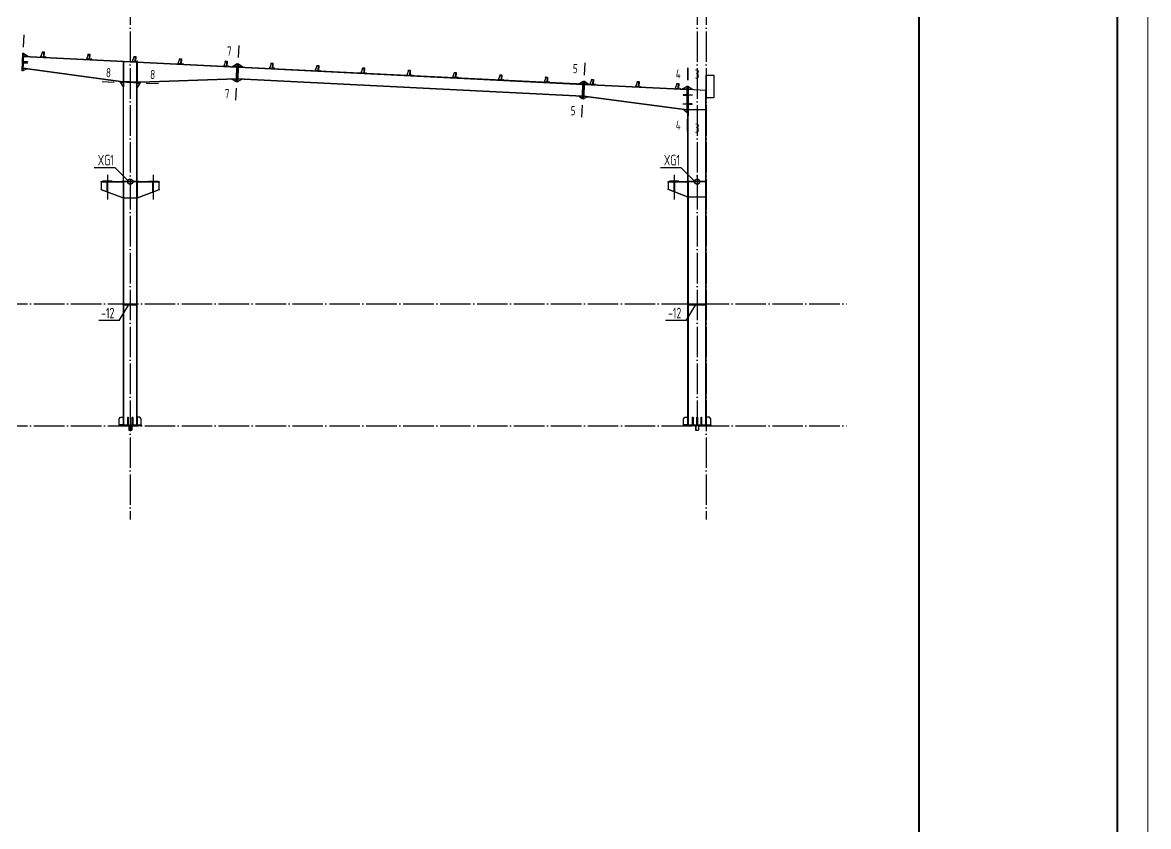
# Model space of a CAD drawing. Extents: x 447413 to 2975780, y -1432727 to 1301644.
# Drawn here: x 2335759 to 2372662, y -1131706 to -1105351 of the extents above; entities that cross this region are included whole.
import ezdxf
from ezdxf.enums import TextEntityAlignment as Align

# ---------------------------------------------------------------- set-up
doc = ezdxf.new("R2010")
doc.units = 0
doc.header["$LTSCALE"] = 1000
doc.header["$MEASUREMENT"] = 0
doc.linetypes.add('ACAD_ISO04W100', pattern=[30.5, 24, -3, 0.5, -3])
doc.linetypes.add('DOTE', pattern=[2.42, 2, -0.2, 0.02, -0.2])
for name, color, linetype in [('10', 7, 'Continuous'), ('116', 1, 'Continuous'), ('14', 2, 'Continuous'), ('DOTE', 1, 'Continuous'), ('TDB_中实线', 7, 'Continuous'), ('TDB_中心线', 1, 'ACAD_ISO04W100'), ('THIN', 7, 'Continuous'), ('XG', 5, 'Continuous'), ('图框', 253, 'Continuous'), ('柱子', 3, 'Continuous'), ('钢板标注', 253, 'Continuous')]:
    doc.layers.add(name, color=color, linetype=linetype)
doc.layers.add('檩条', color=7, linetype='Continuous', lineweight=18)
doc.styles.add('PkpmHz', font='Pkpmeng', dxfattribs={"width": 0.6, "bigfont": 'hztxt'})
doc.styles.add('TSSD_Label', font='Tssdeng.shx', dxfattribs={"width": 0.7, "bigfont": 'hztxt.shx'})

# ---------------------------------------------------------------- blocks, each defined once
blk = doc.blocks.new('A$C3FEA3028')
at = {"layer": 'DOTE', "linetype": 'DOTE', "ltscale": 2}
blk.add_line((63, 169), (63, 0), dxfattribs=at)
at = {"layer": 'TDB_中实线'}
for p, q in [((5, 154), (-45, 0)), ((55, 154), (5, 154)), ((55, 160), (55, 0)), ((61, 26), (56, 26)), ((61, 0), (-45, 0))]:
    blk.add_line(p, q, dxfattribs=at)
at = {"layer": 'TDB_中实线', "const_width": 3.75}
for points in [[(64, 127), (53, 127)], [(64, 63), (53, 63)]]:
    blk.add_lwpolyline(points, dxfattribs=at)
at = {"layer": 'TDB_中实线'}
blk.add_lwpolyline([(61, 26), (55, 26), (55, 160), (61, 160)], close=True, dxfattribs=at)
at = {"layer": 'TDB_中心线', "ltscale": 20}
for p, q in [((67, 127), (51, 127)), ((67, 63), (51, 63))]:
    blk.add_line(p, q, dxfattribs=at)
at = {"layer": '檩条'}
blk.add_lwpolyline([(3, 164), (61, 164), (61, 0), (116, 0), (128, 23), (124, 25), (113, 4), (64, 4), (64, 169), (0, 169), (-12, 146), (-8, 144), (3, 164)], dxfattribs=at)
blk = doc.blocks.new('A$C6B0021A6')
at = {"layer": '图框', "color": 2, "const_width": 40, "elevation": -84000}
blk.add_lwpolyline([(20, 84120), (118920, 84120), (118920, 20), (20, 20)], close=True, dxfattribs=at)
at = {"layer": '图框', "color": 153, "const_width": 58, "elevation": -84000}
for points in [[(111420, 1020), (2520, 1020), (2520, 83120), (111420, 83120)], [(111420, 83120), (117920, 83120), (117920, 1020), (111420, 1020)]]:
    blk.add_lwpolyline(points, close=True, dxfattribs=at)

msp = doc.modelspace()

# ---------------------------------------------------------------- linework, layer by layer
at = {"layer": '10'}
for p, q in [((2335803.9, -1105758.8, -84000), (2335783.9, -1106158.3, -84000)), ((2342844.3, -1106101, -84000), (2342824.3, -1106500.5, -84000)), ((2354183.9, -1106678, -84000), (2354163.9, -1107077.5, -84000)), ((2357549.4, -1106838.5, -84000), (2357549.4, -1107238.5, -84000)), ((2357569.4, -1106838.5, -84000), (2357569.4, -1107238.5, -84000)), ((2338364.8, -1107287.3, -84000), (2338764.5, -1107303.7, -84000)), ((2340213.7, -1107363, -84000), (2339814, -1107346.6, -84000)), ((2342754.4, -1107899.8, -84000), (2342774.3, -1107500.3, -84000)), ((2354094.9, -1108456.8, -84000), (2354114.9, -1108057.3, -84000)), ((2357549.4, -1108913.5, -84000), (2357549.4, -1108513.5, -84000)), ((2357569.4, -1109013.5, -84000), (2357569.4, -1108613.5, -84000))]:
    msp.add_line(p, q, dxfattribs=at)
at = {"layer": '116'}
for p, q in [((2339239.4, -1118568.2, -84000), (2339239.4, -1118718.2, -84000)), ((2339239.4, -1118718.2, -84000), (2339339.4, -1118718.2, -84000)), ((2339247.9, -1118568.2, -84000), (2339247.9, -1118718.2, -84000)), ((2339330.9, -1118568.2, -84000), (2339330.9, -1118718.2, -84000)), ((2339339.4, -1118568.2, -84000), (2339339.4, -1118718.2, -84000)), ((2357819.4, -1118568.2, -84000), (2357819.4, -1118718.2, -84000)), ((2357819.4, -1118718.2, -84000), (2357919.4, -1118718.2, -84000)), ((2357827.9, -1118568.2, -84000), (2357827.9, -1118718.2, -84000)), ((2357910.9, -1118568.2, -84000), (2357910.9, -1118718.2, -84000)), ((2357919.4, -1118568.2, -84000), (2357919.4, -1118718.2, -84000))]:
    msp.add_line(p, q, dxfattribs=at)
at = {"layer": '14'}
for p, q in [((2335773.9, -1106358.1, -84000), (2335744.9, -1106937.4, -84000)), ((2335744.9, -1106937.4, -84000), (2335773.9, -1106358.1, -84000)), ((2335753.9, -1106357.1, -84000), (2335773.9, -1106358.1, -84000)), ((2335793.9, -1106359.1, -84000), (2335764.9, -1106938.4, -84000)), ((2335773.9, -1106358.1, -84000), (2335793.9, -1106359.1, -84000)), ((2335778.5, -1106666.7, -84000), (2335778, -1106676.7, -84000)), ((2335778, -1106676.7, -84000), (2335922.8, -1106683.9, -84000)), ((2335923.3, -1106673.9, -84000), (2335778.5, -1106666.7, -84000)), ((2335780.3, -1106630.7, -84000), (2335780.8, -1106620.8, -84000)), ((2335925.1, -1106638, -84000), (2335780.3, -1106630.7, -84000)), ((2335780.8, -1106620.8, -84000), (2335925.6, -1106628, -84000)), ((2335790.4, -1106429, -84000), (2335793.9, -1106359.1, -84000)), ((2335809.4, -1106450, -84000), (2335790.4, -1106429, -84000)), ((2335793.9, -1106359.1, -84000), (2335929.2, -1106456, -84000)), ((2335929.2, -1106456, -84000), (2335809.4, -1106450, -84000)), ((2335922.8, -1106683.9, -84000), (2335923.3, -1106673.9, -84000)), ((2335925.6, -1106628, -84000), (2335925.1, -1106638, -84000)), ((2339064.4, -1107275.9, -84000), (2339064.4, -1106624.9, -84000)), ((2339064.4, -1106624.9, -84000), (2339074.4, -1106625.4, -84000)), ((2339074.4, -1106625.4, -84000), (2339074.4, -1107276.3, -84000)), ((2339504.4, -1107293.9, -84000), (2339504.4, -1106646.9, -84000)), ((2339504.4, -1106646.9, -84000), (2339514.4, -1106647.4, -84000)), ((2339514.4, -1106647.4, -84000), (2339514.4, -1107294.3, -84000)), ((2342639.6, -1106791.7, -84000), (2342794.4, -1106699.3, -84000)), ((2342764.4, -1107299.5, -84000), (2342794.4, -1106699.3, -84000)), ((2342814.4, -1106700.3, -84000), (2342784.3, -1107300.5, -84000)), ((2342784.3, -1107300.5, -84000), (2342814.4, -1106700.3, -84000)), ((2342794.4, -1106699.3, -84000), (2342790.4, -1106779.2, -84000)), ((2342794.4, -1106699.3, -84000), (2342814.4, -1106700.3, -84000)), ((2342834.3, -1106701.3, -84000), (2342804.3, -1107301.5, -84000)), ((2342814.4, -1106700.3, -84000), (2342834.3, -1106701.3, -84000)), ((2342830.3, -1106781.2, -84000), (2342834.3, -1106701.3, -84000)), ((2342834.3, -1106701.3, -84000), (2342979.2, -1106808.7, -84000)), ((2335764.9, -1106938.4, -84000), (2335744.9, -1106937.4, -84000)), ((2335908.1, -1106867.4, -84000), (2335764.9, -1106938.4, -84000)), ((2335764.9, -1106938.4, -84000), (2335768.4, -1106868.5, -84000)), ((2335768.4, -1106868.5, -84000), (2335789.2, -1106851.2, -84000)), ((2335789.2, -1106851.2, -84000), (2335908.1, -1106867.4, -84000)), ((2342769.4, -1106798.2, -84000), (2342639.6, -1106791.7, -84000)), ((2342790.4, -1106779.2, -84000), (2342769.4, -1106798.2, -84000)), ((2342849.3, -1106802.2, -84000), (2342830.3, -1106781.2, -84000)), ((2342979.2, -1106808.7, -84000), (2342849.3, -1106802.2, -84000)), ((2338964.3, -1107311.8, -84000), (2338965.1, -1107291.8, -84000)), ((2339614.2, -1107338.4, -84000), (2338964.3, -1107311.8, -84000)), ((2338965.1, -1107291.8, -84000), (2338965.9, -1107271.9, -84000)), ((2339615, -1107318.5, -84000), (2338965.1, -1107291.8, -84000)), ((2338965.1, -1107291.8, -84000), (2339615, -1107318.5, -84000)), ((2338965.9, -1107271.9, -84000), (2339615.8, -1107298.5, -84000)), ((2339064.4, -1107460.9, -84000), (2338969.5, -1107312, -84000)), ((2338969.5, -1107312, -84000), (2339044.4, -1107315.1, -84000)), ((2339044.4, -1107315.1, -84000), (2339064.4, -1107335.9, -84000)), ((2339074.4, -1107276.3, -84000), (2339064.4, -1107275.9, -84000)), ((2339064.4, -1107335.9, -84000), (2339064.4, -1107460.9, -84000)), ((2339514.4, -1107294.3, -84000), (2339504.4, -1107293.9, -84000)), ((2339514.4, -1107354.4, -84000), (2339534.4, -1107335.2, -84000)), ((2339609.3, -1107338.2, -84000), (2339514.4, -1107479.4, -84000)), ((2339514.4, -1107479.4, -84000), (2339514.4, -1107354.4, -84000)), ((2339534.4, -1107335.2, -84000), (2339609.3, -1107338.2, -84000)), ((2339615, -1107318.5, -84000), (2339614.2, -1107338.4, -84000)), ((2339615.8, -1107298.5, -84000), (2339615, -1107318.5, -84000)), ((2342619.5, -1107204, -84000), (2342749.4, -1107199.4, -84000)), ((2342764.4, -1107298.5, -84000), (2342619.5, -1107204, -84000)), ((2342749.4, -1107199.4, -84000), (2342768.4, -1107218.6, -84000)), ((2342768.4, -1107218.6, -84000), (2342764.4, -1107298.5, -84000)), ((2342784.3, -1107300.5, -84000), (2342764.4, -1107299.5, -84000)), ((2342804.3, -1107301.5, -84000), (2342784.3, -1107300.5, -84000)), ((2342959.2, -1107208.2, -84000), (2342804.4, -1107300.5, -84000)), ((2342804.4, -1107300.5, -84000), (2342808.4, -1107220.6, -84000)), ((2342808.4, -1107220.6, -84000), (2342829.3, -1107201.7, -84000)), ((2342829.3, -1107201.7, -84000), (2342959.2, -1107208.2, -84000)), ((2353994.6, -1107359.4, -84000), (2354133.9, -1107276.3, -84000)), ((2354109.4, -1107365.2, -84000), (2353994.6, -1107359.4, -84000)), ((2354104.9, -1107856.6, -84000), (2354133.9, -1107276.3, -84000)), ((2354130.4, -1107346.2, -84000), (2354109.4, -1107365.2, -84000)), ((2354153.9, -1107277.3, -84000), (2354124.9, -1107857.6, -84000)), ((2354124.9, -1107857.6, -84000), (2354153.9, -1107277.3, -84000)), ((2354133.9, -1107276.3, -84000), (2354130.4, -1107346.2, -84000)), ((2354133.9, -1107276.3, -84000), (2354153.9, -1107277.3, -84000)), ((2354173.9, -1107278.3, -84000), (2354144.9, -1107858.6, -84000)), ((2354153.9, -1107277.3, -84000), (2354173.9, -1107278.3, -84000)), ((2354170.4, -1107348.2, -84000), (2354173.9, -1107278.3, -84000)), ((2354189.4, -1107369.2, -84000), (2354170.4, -1107348.2, -84000)), ((2354173.9, -1107278.3, -84000), (2354304.2, -1107374.9, -84000)), ((2354304.2, -1107374.9, -84000), (2354189.4, -1107369.2, -84000)), ((2357394.6, -1107529.4, -84000), (2357539.4, -1107441.7, -84000)), ((2357539.4, -1108313.5, -84000), (2357539.4, -1107438.5, -84000)), ((2357539.4, -1107438.5, -84000), (2357559.4, -1107438.5, -84000)), ((2357539.4, -1107441.7, -84000), (2357539.4, -1107516.7, -84000)), ((2357559.4, -1108413.5, -84000), (2357559.4, -1107438.5, -84000)), ((2357559.4, -1107438.5, -84000), (2357579.4, -1107438.5, -84000)), ((2357559.4, -1107438.5, -84000), (2357559.4, -1108313.5, -84000)), ((2357579.4, -1107438.5, -84000), (2357579.4, -1108413.5, -84000)), ((2357579.4, -1107518.7, -84000), (2357579.4, -1107443.7, -84000)), ((2357579.4, -1107443.7, -84000), (2357724.2, -1107545.9, -84000)), ((2354105, -1107855.6, -84000), (2353974.6, -1107758.9, -84000)), ((2353974.6, -1107758.9, -84000), (2354089.5, -1107764.7, -84000)), ((2354089.5, -1107764.7, -84000), (2354108.4, -1107785.6, -84000)), ((2354108.4, -1107785.6, -84000), (2354105, -1107855.6, -84000)), ((2354283.2, -1107785.3, -84000), (2354144.9, -1107857.6, -84000)), ((2354144.9, -1107857.6, -84000), (2354148.4, -1107787.7, -84000)), ((2354148.4, -1107787.7, -84000), (2354169.2, -1107770.3, -84000)), ((2354169.2, -1107770.3, -84000), (2354283.2, -1107785.3, -84000)), ((2357519.4, -1107535.7, -84000), (2357394.6, -1107529.4, -84000)), ((2357539.4, -1107723.7, -84000), (2357409.4, -1107723.7, -84000)), ((2357409.4, -1107723.7, -84000), (2357409.4, -1107733.7, -84000)), ((2357409.4, -1107733.7, -84000), (2357539.4, -1107733.7, -84000)), ((2357539.4, -1107516.7, -84000), (2357519.4, -1107535.7, -84000)), ((2357539.4, -1107733.7, -84000), (2357539.4, -1107723.7, -84000)), ((2357599.4, -1107539.7, -84000), (2357579.4, -1107518.7, -84000)), ((2357579.4, -1107538.7, -84000), (2358169.4, -1107568.2, -84000)), ((2357579.4, -1107550.7, -84000), (2357579.4, -1107538.7, -84000)), ((2358169.4, -1107580.2, -84000), (2357579.4, -1107550.7, -84000)), ((2357579.4, -1107723.7, -84000), (2357709.4, -1107723.7, -84000)), ((2357579.4, -1107733.7, -84000), (2357579.4, -1107723.7, -84000)), ((2357709.4, -1107733.7, -84000), (2357579.4, -1107733.7, -84000)), ((2357724.2, -1107545.9, -84000), (2357599.4, -1107539.7, -84000)), ((2357709.4, -1107723.7, -84000), (2357709.4, -1107733.7, -84000)), ((2358169.4, -1107568.2, -84000), (2358169.4, -1107580.2, -84000)), ((2354124.9, -1107857.6, -84000), (2354104.9, -1107856.6, -84000)), ((2354144.9, -1107858.6, -84000), (2354124.9, -1107857.6, -84000)), ((2357409.4, -1108026.4, -84000), (2357409.4, -1108016.4, -84000)), ((2357409.4, -1108016.4, -84000), (2357539.4, -1108016.4, -84000)), ((2357539.4, -1108026.4, -84000), (2357409.4, -1108026.4, -84000)), ((2357539.4, -1108016.4, -84000), (2357539.4, -1108026.4, -84000)), ((2357709.4, -1108016.4, -84000), (2357579.4, -1108016.4, -84000)), ((2357579.4, -1108016.4, -84000), (2357579.4, -1108026.4, -84000)), ((2357579.4, -1108026.4, -84000), (2357709.4, -1108026.4, -84000)), ((2357709.4, -1108026.4, -84000), (2357709.4, -1108016.4, -84000)), ((2357539.4, -1108308.5, -84000), (2357395.6, -1108194.6, -84000)), ((2357395.6, -1108194.6, -84000), (2357519.5, -1108210.9, -84000)), ((2357519.5, -1108210.9, -84000), (2357539.4, -1108233.5, -84000)), ((2357539.4, -1108233.5, -84000), (2357539.4, -1108308.5, -84000)), ((2357559.4, -1108313.5, -84000), (2357539.4, -1108313.5, -84000)), ((2357579.4, -1108413.5, -84000), (2357559.4, -1108413.5, -84000)), ((2357579.4, -1108201.4, -84000), (2358159.4, -1108201.4, -84000)), ((2357579.4, -1108213.4, -84000), (2357579.4, -1108201.4, -84000)), ((2358159.4, -1108213.4, -84000), (2357579.4, -1108213.4, -84000)), ((2358159.4, -1108201.4, -84000), (2358159.4, -1108213.4, -84000)), ((2338339.4, -1110568.2, -84000), (2339064.4, -1110568.2, -84000)), ((2338339.4, -1110580.2, -84000), (2338339.4, -1110568.2, -84000)), ((2339064.4, -1110580.2, -84000), (2338339.4, -1110580.2, -84000)), ((2338339.4, -1110580.2, -84000), (2338339.4, -1110826.2, -84000)), ((2339064.4, -1110580.2, -84000), (2338339.4, -1110580.2, -84000)), ((2338694.4, -1110556.2, -84000), (2338384.4, -1110556.2, -84000)), ((2338384.4, -1110556.2, -84000), (2338384.4, -1110568.2, -84000)), ((2338384.4, -1110568.2, -84000), (2338694.4, -1110568.2, -84000)), ((2338533.9, -1110898.6, -84000), (2338533.9, -1110580.2, -84000)), ((2338533.9, -1110580.2, -84000), (2338544.9, -1110580.2, -84000)), ((2338544.9, -1110580.2, -84000), (2338544.9, -1110902.7, -84000)), ((2338694.4, -1110568.2, -84000), (2338694.4, -1110556.2, -84000)), ((2339064.4, -1110568.2, -84000), (2339064.4, -1110580.2, -84000)), ((2339064.4, -1111096.2, -84000), (2339064.4, -1110580.2, -84000)), ((2339076.4, -1110568.2, -84000), (2339502.4, -1110568.2, -84000)), ((2339076.4, -1110579.2, -84000), (2339076.4, -1110568.2, -84000)), ((2339502.4, -1110579.2, -84000), (2339076.4, -1110579.2, -84000)), ((2339502.4, -1110568.2, -84000), (2339502.4, -1110579.2, -84000)), ((2339514.4, -1110568.2, -84000), (2340239.4, -1110568.2, -84000)), ((2339514.4, -1110580.2, -84000), (2339514.4, -1110568.2, -84000)), ((2340239.4, -1110580.2, -84000), (2339514.4, -1110580.2, -84000)), ((2339514.4, -1110580.2, -84000), (2339514.4, -1111096.2, -84000)), ((2340239.4, -1110580.2, -84000), (2339514.4, -1110580.2, -84000)), ((2339884.4, -1110556.2, -84000), (2340194.4, -1110556.2, -84000)), ((2339884.4, -1110568.2, -84000), (2339884.4, -1110556.2, -84000)), ((2340194.4, -1110568.2, -84000), (2339884.4, -1110568.2, -84000)), ((2340033.9, -1110902.7, -84000), (2340033.9, -1110580.2, -84000)), ((2340033.9, -1110580.2, -84000), (2340044.9, -1110580.2, -84000)), ((2340044.9, -1110580.2, -84000), (2340044.9, -1110898.6, -84000)), ((2340194.4, -1110556.2, -84000), (2340194.4, -1110568.2, -84000)), ((2340239.4, -1110568.2, -84000), (2340239.4, -1110580.2, -84000)), ((2340239.4, -1110826.2, -84000), (2340239.4, -1110580.2, -84000)), ((2356919.4, -1110568.2, -84000), (2357569.4, -1110568.2, -84000)), ((2356919.4, -1110580.2, -84000), (2356919.4, -1110568.2, -84000)), ((2357569.4, -1110580.2, -84000), (2356919.4, -1110580.2, -84000)), ((2356919.4, -1110580.2, -84000), (2356919.4, -1110816.2, -84000)), ((2357569.4, -1110580.2, -84000), (2356919.4, -1110580.2, -84000)), ((2357274.4, -1110556.2, -84000), (2356964.4, -1110556.2, -84000)), ((2356964.4, -1110556.2, -84000), (2356964.4, -1110568.2, -84000)), ((2356964.4, -1110568.2, -84000), (2357274.4, -1110568.2, -84000)), ((2357113.9, -1110891, -84000), (2357113.9, -1110580.2, -84000)), ((2357113.9, -1110580.2, -84000), (2357124.9, -1110580.2, -84000)), ((2357124.9, -1110580.2, -84000), (2357124.9, -1110895.2, -84000)), ((2357274.4, -1110568.2, -84000), (2357274.4, -1110556.2, -84000)), ((2357569.4, -1110568.2, -84000), (2357569.4, -1110580.2, -84000)), ((2357569.4, -1111066.2, -84000), (2357569.4, -1110580.2, -84000)), ((2357581.4, -1110568.2, -84000), (2358157.4, -1110568.2, -84000)), ((2357581.4, -1110579.2, -84000), (2357581.4, -1110568.2, -84000)), ((2358157.4, -1110579.2, -84000), (2357581.4, -1110579.2, -84000)), ((2358157.4, -1110568.2, -84000), (2358157.4, -1110579.2, -84000)), ((2338339.4, -1110826.2, -84000), (2339064.4, -1111096.2, -84000)), ((2338339.4, -1110826.2, -84000), (2339064.4, -1111096.2, -84000)), ((2338339.4, -1110838.2, -84000), (2338339.4, -1110826.2, -84000)), ((2339064.4, -1111108.2, -84000), (2338339.4, -1110838.2, -84000)), ((2338544.9, -1110902.7, -84000), (2338533.9, -1110898.6, -84000)), ((2339064.4, -1111096.2, -84000), (2339064.4, -1111108.2, -84000)), ((2339076.4, -1111097.2, -84000), (2339502.4, -1111097.2, -84000)), ((2339076.4, -1111108.2, -84000), (2339076.4, -1111097.2, -84000)), ((2339502.4, -1111108.2, -84000), (2339076.4, -1111108.2, -84000)), ((2339502.4, -1111097.2, -84000), (2339502.4, -1111108.2, -84000)), ((2339514.4, -1111096.2, -84000), (2340239.4, -1110826.2, -84000)), ((2339514.4, -1111096.2, -84000), (2340239.4, -1110826.2, -84000)), ((2340239.4, -1110838.2, -84000), (2339514.4, -1111108.2, -84000)), ((2339514.4, -1111108.2, -84000), (2339514.4, -1111096.2, -84000)), ((2340044.9, -1110898.6, -84000), (2340033.9, -1110902.7, -84000)), ((2340239.4, -1110826.2, -84000), (2340239.4, -1110838.2, -84000)), ((2356919.4, -1110816.2, -84000), (2357569.4, -1111066.2, -84000)), ((2356919.4, -1110816.2, -84000), (2357569.4, -1111066.2, -84000)), ((2356919.4, -1110828.2, -84000), (2356919.4, -1110816.2, -84000)), ((2357569.4, -1111078.2, -84000), (2356919.4, -1110828.2, -84000)), ((2357124.9, -1110895.2, -84000), (2357113.9, -1110891, -84000)), ((2357569.4, -1111066.2, -84000), (2357569.4, -1111078.2, -84000)), ((2357581.4, -1111067.2, -84000), (2358157.4, -1111067.2, -84000)), ((2357581.4, -1111078.2, -84000), (2357581.4, -1111067.2, -84000)), ((2358157.4, -1111078.2, -84000), (2357581.4, -1111078.2, -84000)), ((2358157.4, -1111067.2, -84000), (2358157.4, -1111078.2, -84000)), ((2338929.4, -1118338.2, -84000), (2338974.4, -1118293.2, -84000)), ((2338929.4, -1118543.2, -84000), (2338929.4, -1118338.2, -84000)), ((2338974.4, -1118293.2, -84000), (2339064.4, -1118293.2, -84000)), ((2339064.4, -1118293.2, -84000), (2339064.4, -1118523.2, -84000)), ((2339064.4, -1118543.2, -84000), (2339064.4, -1118293.2, -84000)), ((2339064.4, -1118293.2, -84000), (2339074.4, -1118293.2, -84000)), ((2339074.4, -1118293.2, -84000), (2339074.4, -1118543.2, -84000)), ((2339207.7, -1118543.2, -84000), (2339207.7, -1118293.2, -84000)), ((2339207.7, -1118293.2, -84000), (2339223.7, -1118293.2, -84000)), ((2339223.7, -1118293.2, -84000), (2339223.7, -1118543.2, -84000)), ((2339355, -1118543.2, -84000), (2339355, -1118293.2, -84000)), ((2339355, -1118293.2, -84000), (2339371, -1118293.2, -84000)), ((2339371, -1118293.2, -84000), (2339371, -1118543.2, -84000)), ((2339504.4, -1118543.2, -84000), (2339504.4, -1118293.2, -84000)), ((2339504.4, -1118293.2, -84000), (2339514.4, -1118293.2, -84000)), ((2339514.4, -1118293.2, -84000), (2339514.4, -1118523.2, -84000)), ((2339604.4, -1118293.2, -84000), (2339514.4, -1118293.2, -84000)), ((2339514.4, -1118293.2, -84000), (2339514.4, -1118543.2, -84000)), ((2339649.4, -1118338.2, -84000), (2339604.4, -1118293.2, -84000)), ((2339649.4, -1118543.2, -84000), (2339649.4, -1118338.2, -84000)), ((2357419.4, -1118343.2, -84000), (2357469.4, -1118293.2, -84000)), ((2357419.4, -1118543.2, -84000), (2357419.4, -1118343.2, -84000)), ((2357469.4, -1118293.2, -84000), (2357569.4, -1118293.2, -84000)), ((2357569.4, -1118293.2, -84000), (2357569.4, -1118523.2, -84000)), ((2357569.4, -1118543.2, -84000), (2357569.4, -1118293.2, -84000)), ((2357569.4, -1118293.2, -84000), (2357579.4, -1118293.2, -84000)), ((2357579.4, -1118293.2, -84000), (2357579.4, -1118543.2, -84000)), ((2357721.4, -1118543.2, -84000), (2357721.4, -1118293.2, -84000)), ((2357721.4, -1118293.2, -84000), (2357737.4, -1118293.2, -84000)), ((2357737.4, -1118293.2, -84000), (2357737.4, -1118543.2, -84000)), ((2357861.4, -1118543.2, -84000), (2357861.4, -1118293.2, -84000)), ((2357861.4, -1118293.2, -84000), (2357877.4, -1118293.2, -84000)), ((2357877.4, -1118293.2, -84000), (2357877.4, -1118543.2, -84000)), ((2358001.4, -1118543.2, -84000), (2358001.4, -1118293.2, -84000)), ((2358001.4, -1118293.2, -84000), (2358017.4, -1118293.2, -84000)), ((2358017.4, -1118293.2, -84000), (2358017.4, -1118543.2, -84000)), ((2358159.4, -1118543.2, -84000), (2358159.4, -1118293.2, -84000)), ((2358159.4, -1118293.2, -84000), (2358169.4, -1118293.2, -84000)), ((2358169.4, -1118293.2, -84000), (2358169.4, -1118523.2, -84000)), ((2358269.4, -1118293.2, -84000), (2358169.4, -1118293.2, -84000)), ((2358169.4, -1118293.2, -84000), (2358169.4, -1118543.2, -84000)), ((2358319.4, -1118343.2, -84000), (2358269.4, -1118293.2, -84000)), ((2358319.4, -1118543.2, -84000), (2358319.4, -1118343.2, -84000)), ((2338929.4, -1118568.2, -84000), (2338929.4, -1118543.2, -84000)), ((2338929.4, -1118543.2, -84000), (2339649.4, -1118543.2, -84000)), ((2339044.4, -1118543.2, -84000), (2338929.4, -1118543.2, -84000)), ((2339649.4, -1118568.2, -84000), (2338929.4, -1118568.2, -84000)), ((2339064.4, -1118523.2, -84000), (2339044.4, -1118543.2, -84000)), ((2339074.4, -1118543.2, -84000), (2339064.4, -1118543.2, -84000)), ((2339223.7, -1118543.2, -84000), (2339207.7, -1118543.2, -84000)), ((2339371, -1118543.2, -84000), (2339355, -1118543.2, -84000)), ((2339514.4, -1118543.2, -84000), (2339504.4, -1118543.2, -84000)), ((2339514.4, -1118523.2, -84000), (2339534.4, -1118543.2, -84000)), ((2339534.4, -1118543.2, -84000), (2339649.4, -1118543.2, -84000)), ((2339649.4, -1118543.2, -84000), (2339649.4, -1118568.2, -84000)), ((2357419.4, -1118568.2, -84000), (2357419.4, -1118543.2, -84000)), ((2357419.4, -1118543.2, -84000), (2358319.4, -1118543.2, -84000)), ((2357549.4, -1118543.2, -84000), (2357419.4, -1118543.2, -84000)), ((2358319.4, -1118568.2, -84000), (2357419.4, -1118568.2, -84000)), ((2357569.4, -1118523.2, -84000), (2357549.4, -1118543.2, -84000)), ((2357579.4, -1118543.2, -84000), (2357569.4, -1118543.2, -84000)), ((2357737.4, -1118543.2, -84000), (2357721.4, -1118543.2, -84000)), ((2357877.4, -1118543.2, -84000), (2357861.4, -1118543.2, -84000)), ((2358017.4, -1118543.2, -84000), (2358001.4, -1118543.2, -84000)), ((2358169.4, -1118543.2, -84000), (2358159.4, -1118543.2, -84000)), ((2358169.4, -1118523.2, -84000), (2358189.4, -1118543.2, -84000)), ((2358189.4, -1118543.2, -84000), (2358319.4, -1118543.2, -84000)), ((2358319.4, -1118543.2, -84000), (2358319.4, -1118568.2, -84000))]:
    msp.add_line(p, q, dxfattribs=at)
at = {"layer": '14', "ltscale": 100}
for p, q in [((2339076.4, -1114568.2, -84000), (2339502.4, -1114568.2, -84000)), ((2339502.4, -1114618.2, -84000), (2339076.4, -1114618.2, -84000)), ((2357581.4, -1114568.2, -84000), (2358157.4, -1114568.2, -84000)), ((2358157.4, -1114618.2, -84000), (2357581.4, -1114618.2, -84000))]:
    msp.add_line(p, q, dxfattribs=at)
at = {"layer": 'DOTE', "color": 8, "linetype": 'DOTE', "ltscale": 0.5}
for p, q in [((2339289.4, -1103222, -84000), (2339289.4, -1121646.1, -84000)), ((2357869.4, -1103222, -84000), (2357869.4, -1118568.2, -84000)), ((2358169.4, -1103222, -84000), (2358169.4, -1121646.1, -84000)), ((2261115.6, -1114568.2, -84000), (2362761.2, -1114568.2, -84000)), ((2261115.6, -1118568.2, -84000), (2362761.2, -1118568.2, -84000))]:
    msp.add_line(p, q, dxfattribs=at)
at = {"layer": 'DOTE'}
for p, q in [((2338539.4, -1110342, -84000), (2338539.4, -1111153.5, -84000)), ((2340039.4, -1110342, -84000), (2340039.4, -1111153.5, -84000)), ((2357119.4, -1110342, -84000), (2357119.4, -1111153.5, -84000)), ((2357869.4, -1110342, -84000), (2357869.4, -1111153.5, -84000))]:
    msp.add_line(p, q, dxfattribs=at)
at = {"layer": 'THIN'}
for p, q in [((2338932.2, -1115115.8, -84000), (2339231.4, -1114618.2, -84000)), ((2357512.2, -1115115.8, -84000), (2357811.4, -1114618.2, -84000)), ((2338932.2, -1115115.8, -84000), (2338258, -1115115.8, -84000)), ((2357512.2, -1115115.8, -84000), (2356838, -1115115.8, -84000))]:
    msp.add_line(p, q, dxfattribs=at)
at = {"layer": 'XG'}
for p, q in [((2338109.6, -1110103.1, -84000), (2338783.8, -1110103.1, -84000)), ((2338783.8, -1110103.1, -84000), (2339239.4, -1110568.2, -84000)), ((2356664.6, -1110103.1, -84000), (2357338.8, -1110103.1, -84000)), ((2357338.8, -1110103.1, -84000), (2357794.4, -1110568.2, -84000)), ((2339564.4, -1110558.2, -84000), (2339014.4, -1110558.2, -84000)), ((2339564.4, -1110578.2, -84000), (2339014.4, -1110578.2, -84000)), ((2358119.4, -1110558.2, -84000), (2357569.4, -1110558.2, -84000)), ((2358119.4, -1110578.2, -84000), (2357569.4, -1110578.2, -84000))]:
    msp.add_line(p, q, dxfattribs=at)
for centre, radius in [((2339289.4, -1110568.2, -84000), 90), ((2339289.4, -1110568.2, -84000), 80), ((2357869.4, -1110568.2, -84000), 90), ((2357869.4, -1110568.2, -84000), 80)]:
    msp.add_circle(centre, radius, dxfattribs=at)
at = {"layer": '柱子'}
for p, q in [((2335788.8, -1106461, -84000), (2339288.8, -1106636.1, -84000)), ((2335789.4, -1106449, -84000), (2339289.4, -1106624.2, -84000)), ((2339288.8, -1106636.2, -84000), (2342788.8, -1106811.2, -84000)), ((2339289.4, -1106624.2, -84000), (2342789.4, -1106799.2, -84000)), ((2335769.4, -1106848.5, -84000), (2338965.4, -1107283.9, -84000)), ((2335770, -1106836.5, -84000), (2338965.9, -1107271.9, -84000)), ((2342828.7, -1106813.1, -84000), (2354128.8, -1107378.2, -84000)), ((2342829.3, -1106801.2, -84000), (2354129.4, -1107366.2, -84000)), ((2339064.4, -1110568.2, -84000), (2339064.4, -1107315.9, -84000)), ((2339064.4, -1107315.9, -84000), (2339074.4, -1107316.3, -84000)), ((2339074.4, -1110568.2, -84000), (2339074.4, -1107316.3, -84000)), ((2339504.4, -1110568.2, -84000), (2339504.4, -1107333.9, -84000)), ((2339504.4, -1107333.9, -84000), (2339514.4, -1107334.4, -84000)), ((2339514.4, -1110568.2, -84000), (2339514.4, -1107334.4, -84000)), ((2339615.3, -1107310.5, -84000), (2342769.4, -1107198.7, -84000)), ((2339615.8, -1107298.5, -84000), (2342770, -1107186.6, -84000)), ((2342809.4, -1107200.7, -84000), (2354109.4, -1107765.7, -84000)), ((2342810, -1107188.7, -84000), (2354110, -1107753.7, -84000)), ((2354168.8, -1107380.2, -84000), (2357539.4, -1107548.7, -84000)), ((2354169.4, -1107368.2, -84000), (2357539.4, -1107536.7, -84000)), ((2354149.4, -1107767.7, -84000), (2357539.4, -1108213.5, -84000)), ((2354150, -1107755.6, -84000), (2357539.4, -1108201.4, -84000)), ((2358159.4, -1110568.2, -84000), (2358159.4, -1107579.7, -84000)), ((2358169.4, -1107580.2, -84000), (2358159.4, -1107579.7, -84000)), ((2358169.4, -1110568.2, -84000), (2358169.4, -1107580.2, -84000)), ((2357569.4, -1110568.2, -84000), (2357569.4, -1108413.5, -84000)), ((2357579.4, -1108413.5, -84000), (2357569.4, -1108413.5, -84000)), ((2357579.4, -1110568.2, -84000), (2357579.4, -1108413.5, -84000)), ((2339064.4, -1118543.2, -84000), (2339064.4, -1110568.2, -84000)), ((2339064.4, -1110568.2, -84000), (2339076.4, -1110568.2, -84000)), ((2339076.4, -1118543.2, -84000), (2339076.4, -1110568.2, -84000)), ((2339076.4, -1110568.2, -84000), (2339502.4, -1110568.2, -84000)), ((2339502.4, -1118543.2, -84000), (2339502.4, -1110568.2, -84000)), ((2339502.4, -1110568.2, -84000), (2339514.4, -1110568.2, -84000)), ((2339514.4, -1118543.2, -84000), (2339514.4, -1110568.2, -84000)), ((2357569.4, -1118543.2, -84000), (2357569.4, -1110568.2, -84000)), ((2357581.4, -1110568.2, -84000), (2357569.4, -1110568.2, -84000)), ((2357581.4, -1118543.2, -84000), (2357581.4, -1110568.2, -84000)), ((2358157.4, -1110568.2, -84000), (2357581.4, -1110568.2, -84000)), ((2358157.4, -1118543.2, -84000), (2358157.4, -1110568.2, -84000)), ((2358169.4, -1110568.2, -84000), (2358157.4, -1110568.2, -84000)), ((2358169.4, -1118543.2, -84000), (2358169.4, -1110568.2, -84000))]:
    msp.add_line(p, q, dxfattribs=at)
at = {"layer": '柱子', "elevation": -84000}
msp.add_lwpolyline([(2358419.4, -1107824.2), (2358169.4, -1107824.2), (2358169.4, -1107074.2), (2358419.4, -1107074.2)], close=True, dxfattribs=at)
at = {"layer": '钢板标注', "const_width": 0.1, "elevation": -84000}
msp.add_lwpolyline([(2357844.4, -1108486.6, 1), (2357844.3, -1108486.6, 1)], format="xyb", close=True, dxfattribs=at)

# ---------------------------------------------------------------- block references
msp.add_blockref('A$C6B0021A6', (2253722, -1174571.1))
at = {"layer": '檩条', "color": 2, "rotation": 357.131916441926}
for p in [(2336396.8, -1106479.5, -84000), (2337896.8, -1106554.7, -84000), (2339396.9, -1106629.8, -84000), (2340896.9, -1106705, -84000), (2342396.9, -1106780.1, -84000), (2343896.9, -1106854.7, -84000), (2345396.9, -1106929.8, -84000), (2346896.9, -1107004.7, -84000), (2346896.9, -1107005, -84000), (2348396.9, -1107079.8, -84000), (2349896.9, -1107155, -84000), (2351396.9, -1107229.7, -84000), (2352896.9, -1107304.8, -84000), (2354396.9, -1107380, -84000), (2355896.8, -1107454.7, -84000), (2357196.8, -1107519.5, -84000)]:
    msp.add_blockref('A$C3FEA3028', p, dxfattribs=at)

# ---------------------------------------------------------------- texts
at = {"layer": '10', "style": 'PkpmHz', "width": 0.77}
for s, rotation, p in [('7', -2.8627, (2342534.7, -1106285.8, -84000)), ('8', -2.34418, (2338576.9, -1106995.7, -84000)), ('8', -2.34418, (2340026.1, -1107055, -84000)), ('5', -2.86261, (2353874.2, -1106862.8, -84000)), ('7', -2.8627, (2342464.7, -1107685.1, -84000)), ('5', -2.86261, (2353805.3, -1108242.1, -84000))]:
    msp.add_text(s, height=300, rotation=rotation, dxfattribs=at).set_placement(p, align=Align.MIDDLE_CENTER)
for s, p in [('4', (2357249.4, -1107038.5, -84000)), ('3', (2357869.4, -1107038.5, -84000)), ('4', (2357249.4, -1108713.5, -84000)), ('3', (2357869.4, -1108813.5, -84000))]:
    msp.add_text(s, height=300, dxfattribs=at).set_placement(p, align=Align.MIDDLE_CENTER)
at = {"layer": 'THIN', "style": 'TSSD_Label', "width": 0.7}
for p in [(2338553.4, -1114876.1, -84000), (2357133.4, -1114876.1, -84000)]:
    msp.add_text('-12', height=350, dxfattribs=at).set_placement(p, align=Align.MIDDLE_CENTER)
at = {"layer": 'XG', "style": 'TSSD_Label', "width": 0.7}
for p in [(2338488.4, -1109863.4, -84000), (2357043.4, -1109863.4, -84000)]:
    msp.add_text('XG1', height=350, dxfattribs=at).set_placement(p, align=Align.MIDDLE_CENTER)

doc.saveas('drawing.dxf')
